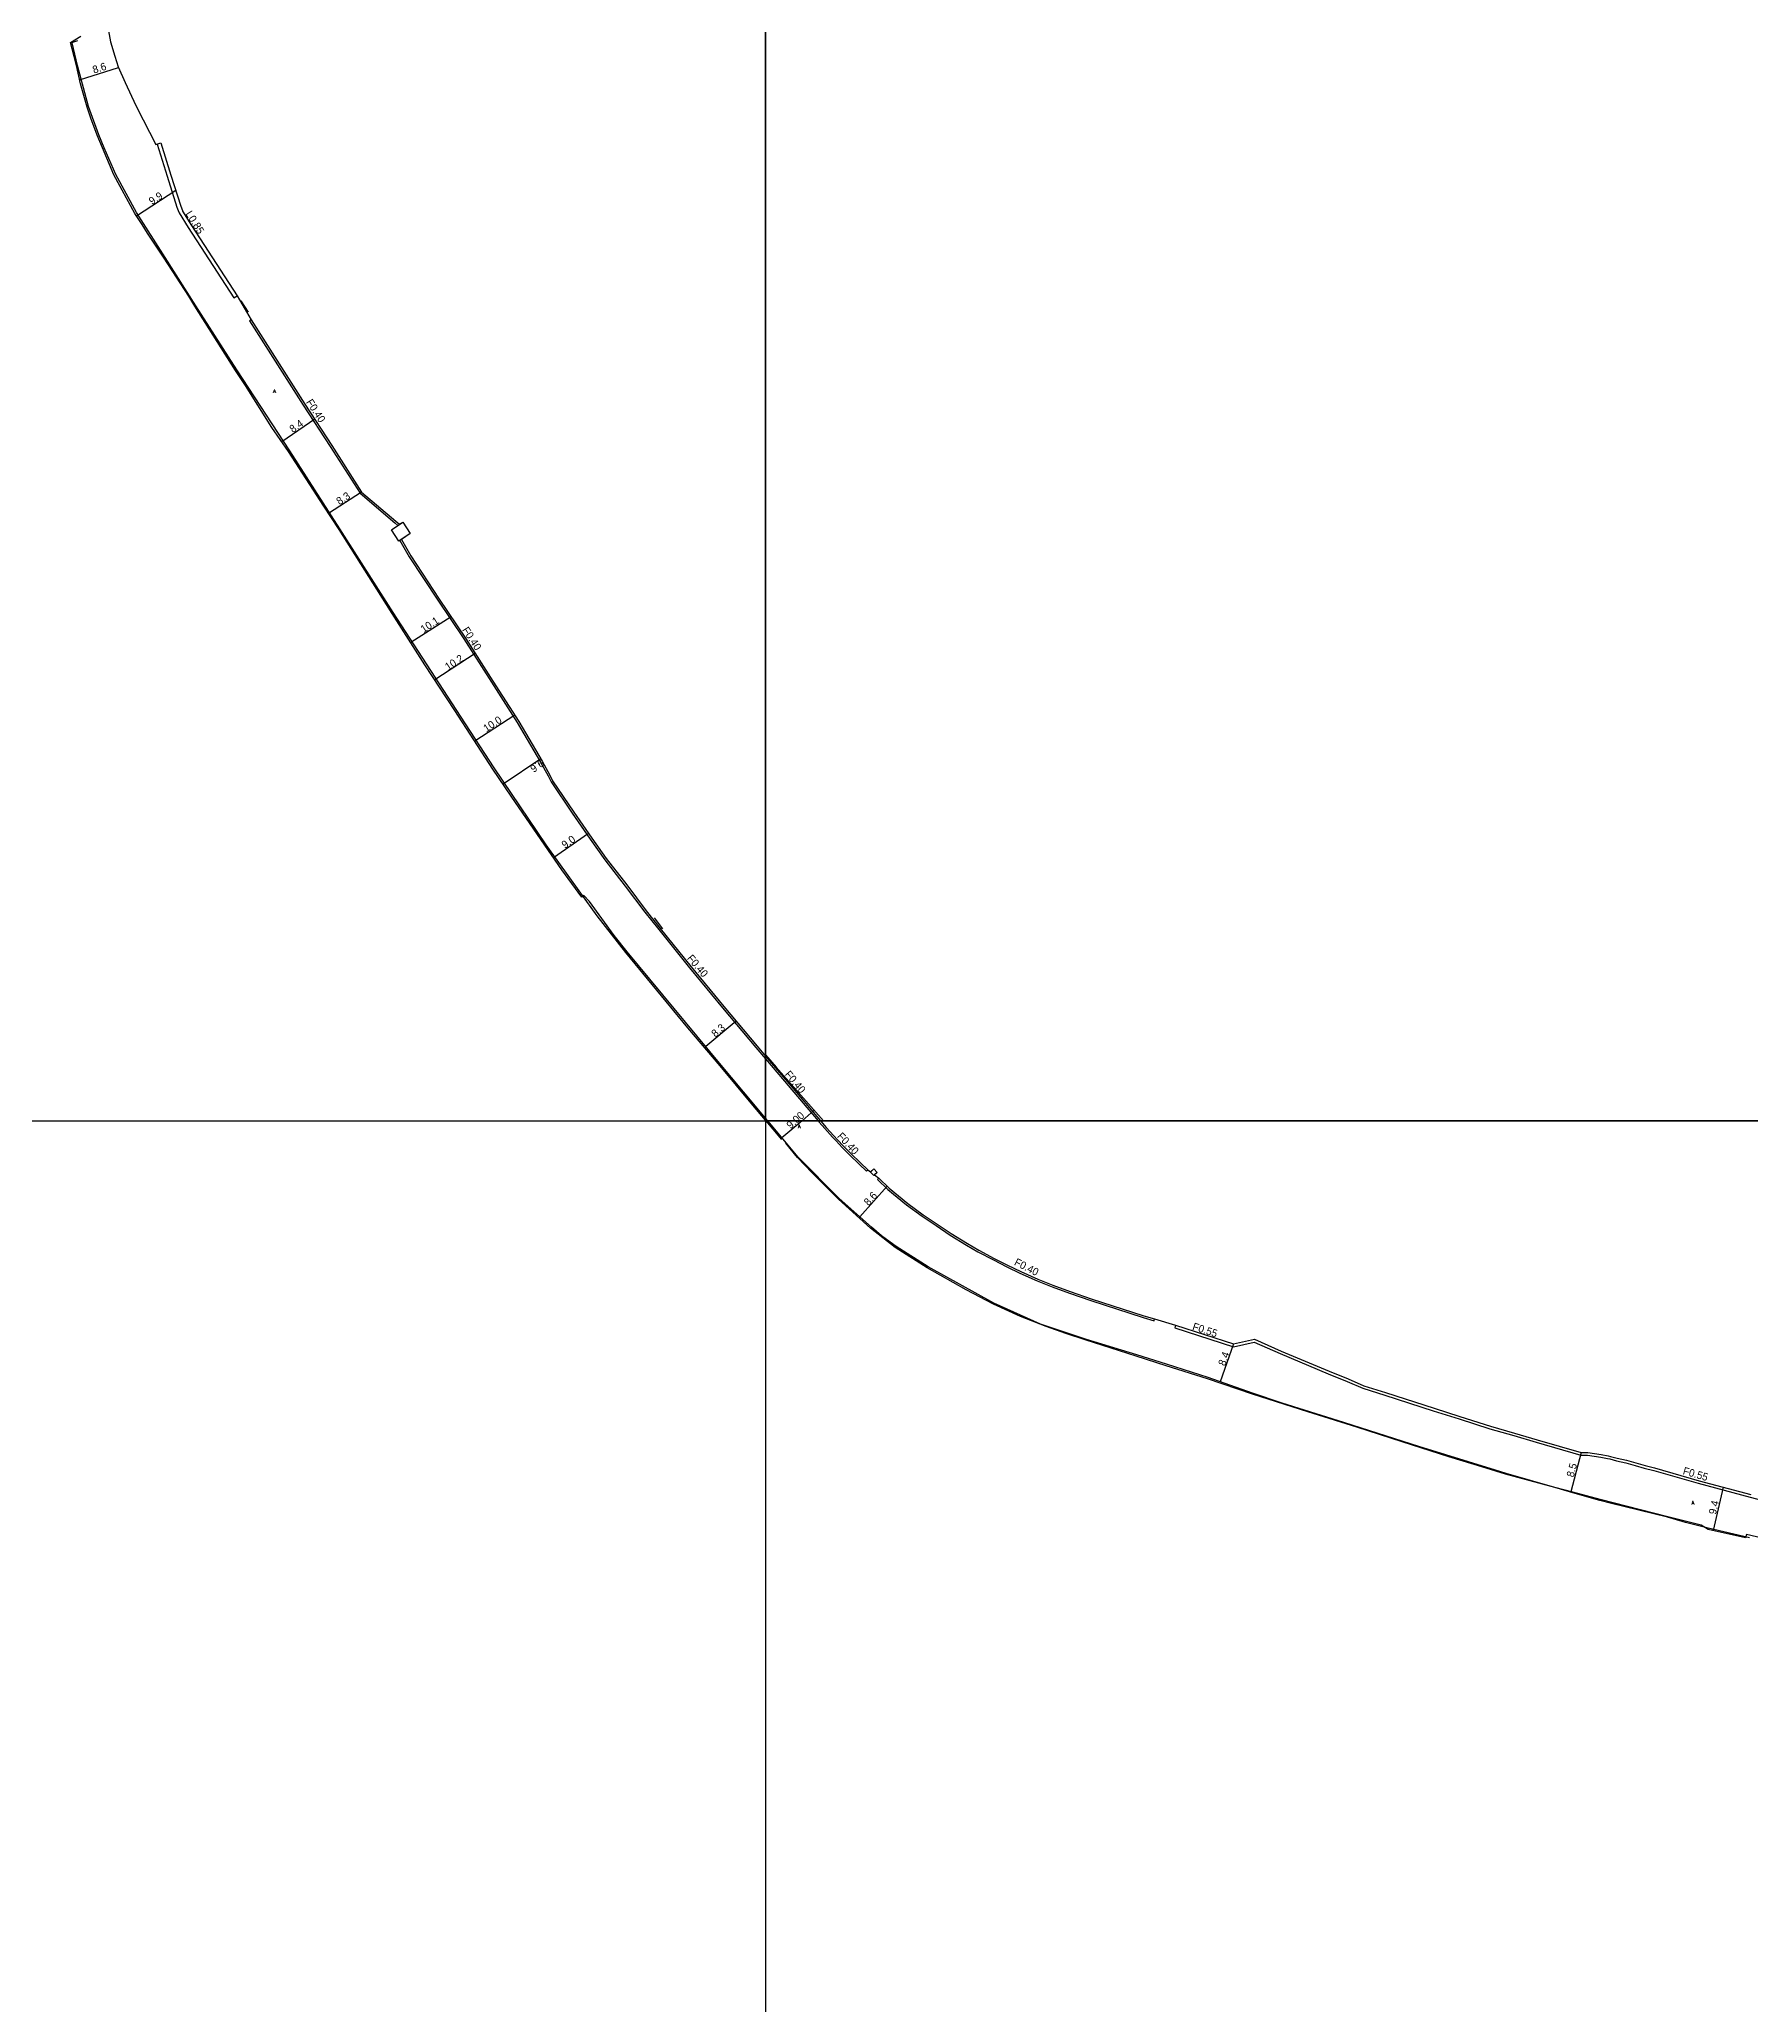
# Model space of a CAD drawing. Header units: metres. Extents: x -20000 to -16000, y -93000 to -90000.
# Drawn here: x -16953 to -16592.5, y -92586.1 to -92172.3 of the extents above; entities that cross this region are included whole.
import ezdxf

# ---------------------------------------------------------------- set-up
doc = ezdxf.new("R2010")
doc.units = ezdxf.units.M
doc.header["$LTSCALE"] = 2.5
for name, color, linetype in [('側溝・桝', 7, 'Continuous'), ('図郭', 7, 'Continuous'), ('幅員', 7, 'Continuous'), ('歩道・分離帯・安全施設', 7, 'Continuous'), ('舗装', 7, 'Continuous'), ('道路', 7, 'Continuous')]:
    doc.layers.add(name, color=color, linetype=linetype)
doc.styles.get("Standard").update_dxf_attribs({"font": ''})
doc.styles.add('YOKO_DECO', font='txt.shx', dxfattribs={"bigfont": 'extfont.shx'})
doc.styles.get('Standard').set_extended_font_data('@MS PGothic')

msp = doc.modelspace()

# ---------------------------------------------------------------- linework, layer by layer
at = {"layer": '側溝・桝'}
for points in [[(-16928.14, -92194.34), (-16926.04, -92201.1), (-16923.96, -92207.63), (-16923.59, -92208.63), (-16923.52, -92208.8), (-16921.59, -92211.91), (-16912, -92226.72), (-16911.3, -92226.27)], [(-16908.36, -92231.36), (-16908.68, -92231.57), (-16902.79, -92240.78), (-16897.35, -92249.3), (-16891.67, -92257.98), (-16885.37, -92267.85), (-16878.1, -92274.05), (-16877.44, -92274.61)], [(-16877.01, -92277.78), (-16875.07, -92281.24), (-16869.05, -92290.33), (-16863.55, -92298.54), (-16857.75, -92307.61), (-16852.33, -92316.1), (-16847.4, -92324.45), (-16845.82, -92327.37), (-16845.19, -92328.63), (-16840.74, -92335.22), (-16836.94, -92340.67), (-16833.86, -92345.01), (-16829.54, -92350.56), (-16825.46, -92356.04), (-16822.52, -92359.74), (-16816, -92367.81), (-16809.09, -92376.2), (-16802.07, -92384.55), (-16800, -92386.97)], [(-16800, -92386.97), (-16795.24, -92392.54), (-16788.94, -92400)], [(-16788.94, -92400), (-16788.69, -92400.3), (-16787.52, -92401.64), (-16785.9, -92403.42), (-16785.13, -92404.25), (-16783.86, -92405.64), (-16782.34, -92407.13), (-16780.31, -92409.14), (-16778.73, -92410.58), (-16778.48, -92410.29)], [(-16776.14, -92412.09), (-16776.41, -92412.37), (-16774.25, -92414.46), (-16770.32, -92417.68), (-16767.06, -92420.09), (-16764.05, -92422.08), (-16761.11, -92424.07), (-16757.7, -92426.17), (-16755.29, -92427.57), (-16752.02, -92429.31), (-16749.22, -92430.75), (-16746.45, -92432.1), (-16742.82, -92433.69), (-16739.65, -92434.98), (-16736.01, -92436.33), (-16731.53, -92437.85), (-16720.48, -92441.4), (-16718.2, -92442.09), (-16718.09, -92441.72)], [(-16713.68, -92443.04), (-16713.85, -92443.58), (-16701.49, -92447.57), (-16697.1, -92446.59), (-16691.63, -92449.02), (-16681.55, -92453.26), (-16677.51, -92454.88), (-16674.21, -92456.33), (-16669.62, -92457.77), (-16659.41, -92461.06), (-16653.94, -92462.77), (-16647.49, -92464.84), (-16642.44, -92466.3), (-16637.71, -92467.7), (-16628.33, -92470.41), (-16626.9, -92470.43), (-16624.11, -92470.84), (-16622.69, -92471.09), (-16622.24, -92471.2), (-16620.8, -92471.59), (-16618.84, -92472.01), (-16616.86, -92472.55), (-16614.95, -92473.12), (-16612.94, -92473.64), (-16603.58, -92476.34), (-16592.68, -92479.22), (-16583.28, -92481.71)]]:
    msp.add_lwpolyline(points, dxfattribs=at)
for points in [[(-16874.83, -92276.32), (-16877.22, -92277.92), (-16878.81, -92275.53), (-16876.42, -92273.93)], [(-16777.18, -92410.1), (-16777.93, -92410.8), (-16777.23, -92411.55), (-16776.48, -92410.85)]]:
    msp.add_lwpolyline(points, close=True, dxfattribs=at)
at = {"layer": '図郭'}
for points in [[(-17600, -92400), (-16800, -92400), (-16800, -91800), (-17600, -91800)], [(-16800, -92400), (-16000, -92400), (-16000, -91800), (-16800, -91800)], [(-16800, -93000), (-16000, -93000), (-16000, -92400), (-16800, -92400)]]:
    msp.add_lwpolyline(points, close=True, dxfattribs=at)
at = {"layer": '幅員'}
for points in [[(-16944.47, -92180.81), (-16936.29, -92178.18)], [(-16924.21, -92204.1), (-16932.48, -92209.48)], [(-16894.95, -92252.27), (-16901.87, -92257.05)], [(-16885.08, -92267.59), (-16892.03, -92272.12)], [(-16866.24, -92293.84), (-16874.73, -92299.27)], [(-16861.13, -92301.61), (-16869.64, -92307.17)], [(-16852.83, -92314.61), (-16861.25, -92320.06)], [(-16847.34, -92323.79), (-16855.29, -92329.14)], [(-16844.69, -92344.57), (-16837.33, -92339.43)], [(-16806.22, -92379.01), (-16812.62, -92384.32)], [(-16792.31, -92400), (-16796.59, -92403.55)], [(-16774.39, -92413.79), (-16780.13, -92420.21)], [(-16701.46, -92446.99), (-16704.24, -92454.95)], [(-16628.24, -92469.85), (-16630.41, -92478.11)], [(-16598.34, -92477.15), (-16600.43, -92486.28)]]:
    msp.add_lwpolyline(points, dxfattribs=at)
at = {"layer": '幅員', "flags": 128}
msp.add_lwpolyline([(-16792.31, -92400), (-16789.79, -92397.78)], dxfattribs=at)
at = {"layer": '歩道・分離帯・安全施設'}
for points in [[(-16946.13, -92172.93), (-16944.84, -92172.53)], [(-16800, -92399.86), (-16802.68, -92396.69), (-16809.56, -92388.44), (-16816.37, -92380.4), (-16829.46, -92364.59), (-16835.46, -92356.84), (-16838.94, -92352.09), (-16846.21, -92341.88), (-16857.19, -92325.64), (-16865.19, -92313.39), (-16878.41, -92292.96), (-16889.68, -92275.31), (-16900.18, -92258.91), (-16911.38, -92241.84), (-16919.96, -92228.37), (-16926.46, -92218.22), (-16932.48, -92208.76), (-16936.86, -92200.71), (-16939.32, -92195.12), (-16940.41, -92192.4), (-16942.6, -92186.39), (-16944.9, -92177.74), (-16946.03, -92172.97)], [(-16908.91, -92229.72), (-16910.45, -92227.35)], [(-16821.64, -92359.6), (-16823.4, -92357.28)], [(-16799.88, -92400), (-16800, -92399.86)], [(-16796.57, -92403.92), (-16799.88, -92400)], [(-16592.8, -92487.85), (-16601.5, -92485.75), (-16606.31, -92484.56), (-16610.04, -92483.49), (-16622.13, -92480.52), (-16624.31, -92479.94), (-16630, -92478.36), (-16633.83, -92477.25), (-16644.16, -92474.39), (-16649.18, -92472.9), (-16656.11, -92470.76), (-16665.94, -92467.6), (-16675.51, -92464.54), (-16685.84, -92461.28), (-16697.49, -92457.54), (-16706.93, -92454.36), (-16715.68, -92451.57), (-16721.96, -92449.55), (-16732.48, -92446.19), (-16736.77, -92444.82), (-16740.94, -92443.33), (-16746.31, -92441.18), (-16752.02, -92438.58), (-16757.76, -92435.59), (-16765.96, -92430.95), (-16772.71, -92426.67), (-16777.88, -92422.58), (-16784.62, -92416.48), (-16790.18, -92410.96), (-16793.25, -92407.73), (-16795.77, -92404.72)]]:
    msp.add_lwpolyline(points, dxfattribs=at)
at = {"layer": '道路'}
for points in [[(-16938.77, -92168.15), (-16937.98, -92172.78), (-16937.05, -92175.8), (-16936.32, -92178.07), (-16934.87, -92181.37), (-16932.64, -92186.2), (-16931.07, -92189.19), (-16928.41, -92194.42), (-16927.35, -92194.09), (-16925.25, -92200.85), (-16923.17, -92207.36), (-16922.81, -92208.33), (-16922.77, -92208.43), (-16920.88, -92211.46), (-16911.3, -92226.27), (-16908.36, -92231.36), (-16902.47, -92240.57), (-16897.03, -92249.09), (-16891.34, -92257.77), (-16885.08, -92267.59), (-16877.85, -92273.76), (-16877.11, -92274.39), (-16876.42, -92273.93), (-16874.83, -92276.32), (-16876.69, -92277.57), (-16874.74, -92281.04), (-16868.73, -92290.12), (-16863.23, -92298.33), (-16857.43, -92307.4), (-16852, -92315.9), (-16847.07, -92324.26), (-16845.47, -92327.19), (-16844.86, -92328.44), (-16840.42, -92335), (-16836.62, -92340.45), (-16833.55, -92344.78), (-16829.23, -92350.33), (-16825.15, -92355.8), (-16822.22, -92359.5), (-16815.71, -92367.56), (-16808.8, -92375.95), (-16801.78, -92384.3), (-16800, -92386.38)], [(-16946.04, -92174.26), (-16946.37, -92172.94), (-16944.2, -92171.63)], [(-16838.72, -92352.92), (-16842.91, -92347.13), (-16846.49, -92341.98), (-16853.61, -92331.64), (-16857.45, -92325.94), (-16865.46, -92313.57), (-16871.73, -92303.97), (-16878.62, -92293.19), (-16881.88, -92288.07), (-16889.83, -92275.5), (-16893.05, -92270.55), (-16900.47, -92259.09), (-16903.99, -92253.99), (-16909.55, -92245.16), (-16911.6, -92241.99), (-16920.2, -92228.42), (-16921.46, -92226.32), (-16926.65, -92218.37), (-16930.15, -92213.06), (-16931.31, -92211.27), (-16932.83, -92208.94), (-16937.23, -92200.79), (-16939.63, -92195.13), (-16940.75, -92192.42), (-16942.07, -92188.88), (-16942.9, -92186.57), (-16944.3, -92181.62), (-16945.12, -92177.75), (-16946.04, -92174.26)], [(-16800, -92399.44), (-16802.45, -92396.49), (-16809.33, -92388.28), (-16829.18, -92364.39), (-16831.92, -92361.01), (-16837.11, -92353.84), (-16838.26, -92352.52), (-16838.72, -92352.92)], [(-16800, -92386.38), (-16794.95, -92392.29), (-16788.44, -92400)], [(-16799.54, -92400), (-16800, -92399.44)], [(-16589.22, -92488.11), (-16593.46, -92487.08), (-16593.62, -92487.84), (-16601.53, -92486.03), (-16603, -92485.12), (-16610, -92483.4), (-16624.26, -92479.73), (-16630.01, -92478.21), (-16633.81, -92477.22), (-16644.05, -92474.24), (-16646.27, -92473.6), (-16662.43, -92468.61), (-16678.23, -92463.5), (-16691.25, -92459.43), (-16697.44, -92457.32), (-16706.83, -92454.05), (-16715.58, -92451.26), (-16721.85, -92449.27), (-16732.42, -92446.06), (-16742.11, -92442.79), (-16751.91, -92438.39), (-16765.76, -92430.73), (-16772.51, -92426.44), (-16775.58, -92424.21), (-16777.68, -92422.4), (-16784.48, -92416.33), (-16793.17, -92407.67), (-16799.54, -92400)], [(-16788.44, -92400), (-16788.4, -92400.05), (-16787.23, -92401.38), (-16785.62, -92403.16), (-16784.85, -92403.99), (-16783.58, -92405.37), (-16782.07, -92406.86), (-16780.05, -92408.86), (-16778.48, -92410.29), (-16777.88, -92410.75), (-16777.18, -92410.1), (-16776.48, -92410.85), (-16777.06, -92411.39), (-16776.14, -92412.09), (-16774, -92414.17), (-16770.08, -92417.38), (-16766.84, -92419.78), (-16763.84, -92421.76), (-16760.9, -92423.75), (-16757.5, -92425.84), (-16755.1, -92427.23), (-16751.84, -92428.97), (-16749.05, -92430.4), (-16746.28, -92431.75), (-16742.67, -92433.33), (-16739.51, -92434.62), (-16735.89, -92435.97), (-16731.41, -92437.48), (-16720.37, -92441.04), (-16718.09, -92441.72), (-16713.68, -92443.04), (-16701.46, -92446.99), (-16697.04, -92446.01), (-16691.41, -92448.51), (-16681.34, -92452.75), (-16677.3, -92454.36), (-16674.02, -92455.81), (-16669.45, -92457.24), (-16659.24, -92460.52), (-16653.77, -92462.24), (-16647.33, -92464.31), (-16642.28, -92465.77), (-16637.55, -92467.17), (-16628.24, -92469.85), (-16626.86, -92469.88), (-16624.02, -92470.29), (-16622.59, -92470.54), (-16622.09, -92470.66), (-16620.66, -92471.05), (-16618.71, -92471.47), (-16616.71, -92472.01), (-16614.8, -92472.58), (-16612.79, -92473.1), (-16603.43, -92475.81), (-16592.53, -92478.68)]]:
    msp.add_lwpolyline(points, dxfattribs=at)
at = {"layer": '道路', "flags": 128}
for points in [[(-16800, -92386.08), (-16797.77, -92388.72), (-16787.84, -92400)], [(-16799.83, -92400), (-16800, -92399.8)]]:
    msp.add_lwpolyline(points, dxfattribs=at)

# ---------------------------------------------------------------- texts
at = {"layer": '側溝・桝'}
for s, rotation, p in [('L0.85', 302, (-16922.24, -92208.99)), ('F0.40', 303, (-16896.83, -92248.66)), ('F0.40', 303, (-16863.98, -92296.63)), ('F0.40', 310, (-16816.64, -92365.83)), ('F0.40', 310, (-16796.09, -92390.27)), ('F0.40', 313, (-16785.04, -92403.36)), ('F0.40', 333, (-16747.79, -92430.28)), ('F0.55', 342, (-16710.25, -92443.98)), ('F0.55', 344, (-16606.95, -92474.4))]:
    msp.add_text(s, height=1.6, rotation=rotation, dxfattribs=at).set_placement(p)
at = {"layer": '幅員'}
for s, rotation, p in [('8.6', 18, (-16941.44, -92179.5)), ('9.9', 33, (-16929.23, -92207.19)), ('8.4', 35, (-16899.57, -92255.19)), ('8.3', 33, (-16889.75, -92270.38)), ('10.1', 33, (-16872.01, -92297.31)), ('10.2', 33, (-16866.87, -92305.24)), ('10.0', 33, (-16858.8, -92318.21)), ('9.6', 214, (-16847.34, -92323.79)), ('9.0', 35, (-16842.26, -92342.74)), ('8.3', 40, (-16810.59, -92382.51)), ('9.00', 41.3531, (-16794.74, -92401.81)), ('8.6', 48, (-16778.3, -92418.01)), ('8.4', 70, (-16703.25, -92451.74)), ('8.5', 75, (-16629.84, -92475.16)), ('9.4', 77, (-16599.88, -92483.01))]:
    msp.add_text(s, height=1.6, rotation=rotation, dxfattribs=at).set_placement(p)
at = {"layer": '舗装', "style": 'YOKO_DECO'}
for p in [(-16903.71, -92246.72, 321.81), (-16793.21, -92401.55, 318.86), (-16604.99, -92480.81, 321.24)]:
    msp.add_text('A', height=0.75, dxfattribs=at).set_placement(p)

doc.saveas('drawing.dxf')
